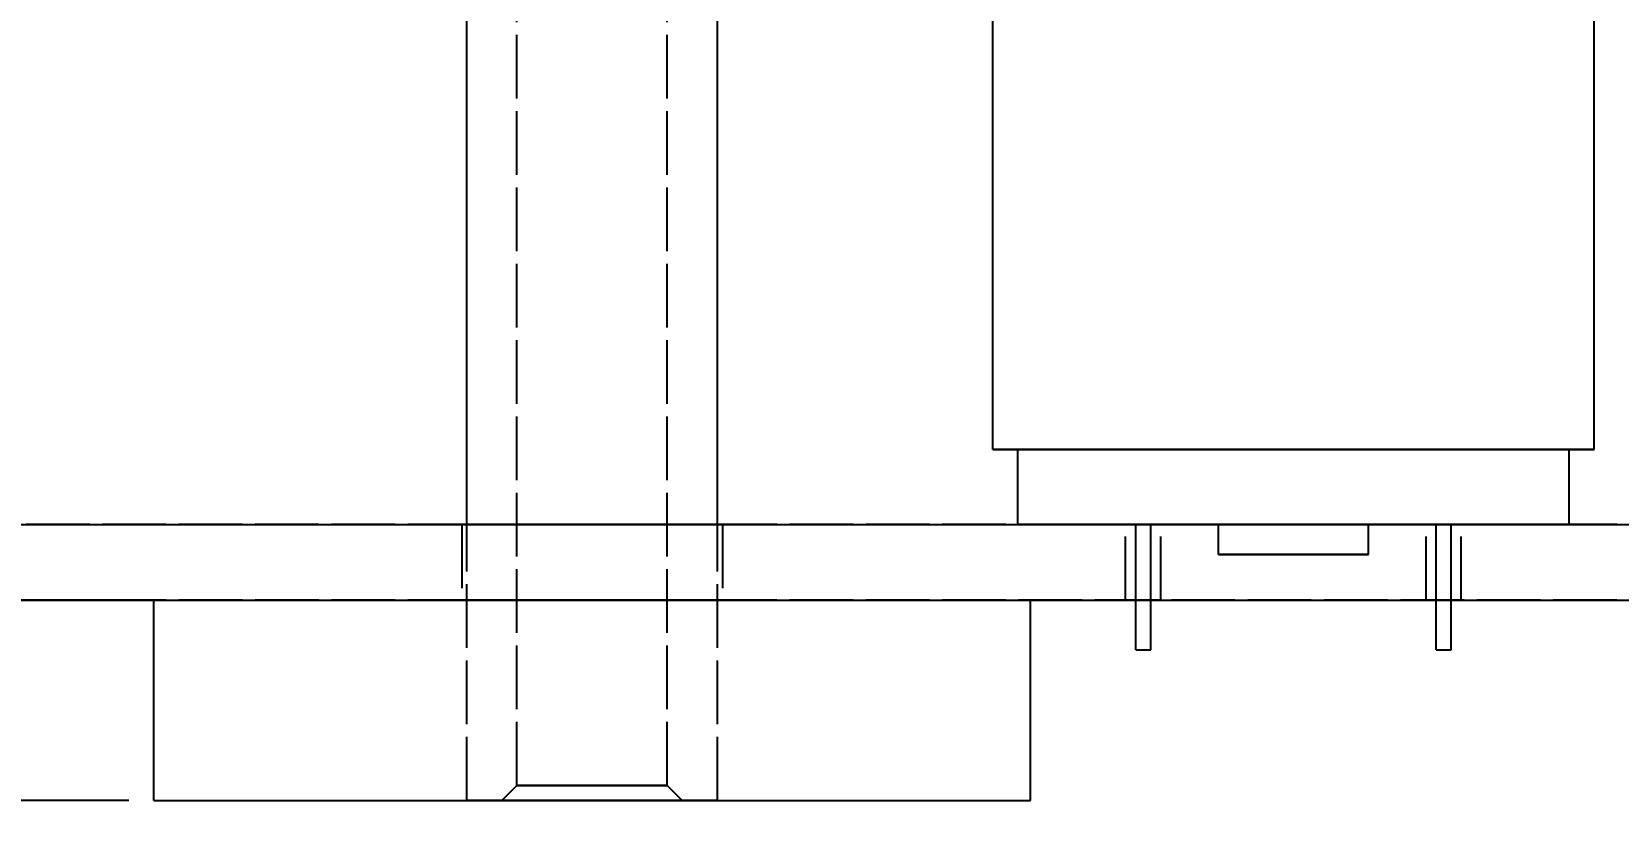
# Model space of a CAD drawing. Header units: millimetres. Extents: x -13 to 234, y -140 to 87.
# Drawn here: x 14.06 to 45.73, y 22.95 to 38.85 of the extents above; entities that cross this region are included whole.
import ezdxf

# ---------------------------------------------------------------- set-up
doc = ezdxf.new("R2010")
doc.units = ezdxf.units.MM
doc.linetypes.add('DASHED', pattern=[1.524, 1.27, -0.254])
for name, color, linetype in [('DIMS', 3, 'CONTINUOUS'), ('HIDDEN', 8, 'DASHED'), ('VISIBLE', 7, 'CONTINUOUS')]:
    doc.layers.add(name, color=color, linetype=linetype)
doc.styles.add('OpenSansCondensed-Light', font='OpenSansCondensed-Light.ttf')
doc.dimstyles.new('EZDXF', dxfattribs={"dimtxt": 0.25, "dimasz": 0.175, "dimexe": 0.375, "dimexo": 0.125, "dimgap": 0.1, "dimtad": 1, "dimlfac": 100, "dimzin": 12, "dimdsep": 46, "dimtxsty": 'OpenSansCondensed-Light', "dimblk": 'ARCHTICK', "dimcen": 2.5, "dimazin": 3, "dimtfac": 0.5, "dimtmove": 2, "dimatfit": 3})

# ---------------------------------------------------------------- blocks, each defined once
blk = doc.blocks.new('_ARCHTICK')
at = {"color": 0, "linetype": 'BYBLOCK', "const_width": 0.15}
blk.add_lwpolyline([(-0.5, -0.5), (0.5, 0.5)], dxfattribs=at)

msp = doc.modelspace()

# ---------------------------------------------------------------- linework, layer by layer
at = {"layer": 'HIDDEN'}
for points in [[(23.75, 23.8), (23.75, 80.51)], [(26.75, 23.8), (26.75, 80.51)], [(33.25, 30.51), (33.44048, 30.51), (33.63095, 30.51), (33.82143, 30.51), (34.0119, 30.51), (34.20238, 30.51), (34.39286, 30.51), (34.58333, 30.51), (34.77381, 30.51), (34.96429, 30.51), (35.15476, 30.51), (35.34524, 30.51), (35.53571, 30.51), (35.72619, 30.51), (35.91667, 30.51), (36.10714, 30.51), (36.29762, 30.51), (36.4881, 30.51), (36.67857, 30.51), (36.86905, 30.51), (37.05952, 30.51), (37.25, 30.51), (37.44048, 30.51), (37.63095, 30.51), (37.82143, 30.51), (38.0119, 30.51), (38.20238, 30.51), (38.39286, 30.51), (38.58333, 30.51), (38.77381, 30.51), (38.96429, 30.51), (39.15476, 30.51), (39.34524, 30.51), (39.53571, 30.51), (39.72619, 30.51), (39.91667, 30.51), (40.10714, 30.51), (40.29762, 30.51), (40.4881, 30.51), (40.67857, 30.51), (40.86905, 30.51), (41.05952, 30.51), (41.25, 30.51), (41.44048, 30.51), (41.63095, 30.51), (41.82143, 30.51), (42.0119, 30.51), (42.20238, 30.51), (42.39286, 30.51), (42.58333, 30.51), (42.77381, 30.51), (42.96429, 30.51), (43.15476, 30.51), (43.34524, 30.51), (43.53571, 30.51), (43.72619, 30.51), (43.91667, 30.51), (44.10714, 30.51), (44.29762, 30.51), (44.4881, 30.51), (44.67857, 30.51), (44.86905, 30.51), (45.05952, 30.51), (45.25, 30.51)], [(44.75, 30.51), (44.5754, 30.51), (44.40079, 30.51), (44.22619, 30.51), (44.05159, 30.51), (43.87698, 30.51), (43.70238, 30.51), (43.52778, 30.51), (43.35317, 30.51), (43.17857, 30.51), (43.00397, 30.51), (42.82937, 30.51), (42.65476, 30.51), (42.48016, 30.51), (42.30556, 30.51), (42.13095, 30.51), (41.95635, 30.51), (41.78175, 30.51), (41.60714, 30.51), (41.43254, 30.51), (41.25794, 30.51), (41.08333, 30.51), (40.90873, 30.51), (40.73413, 30.51), (40.55952, 30.51), (40.38492, 30.51), (40.21032, 30.51), (40.03571, 30.51), (39.86111, 30.51), (39.68651, 30.51), (39.5119, 30.51), (39.3373, 30.51), (39.1627, 30.51), (38.9881, 30.51), (38.81349, 30.51), (38.63889, 30.51), (38.46429, 30.51), (38.28968, 30.51), (38.11508, 30.51), (37.94048, 30.51), (37.76587, 30.51), (37.59127, 30.51), (37.41667, 30.51), (37.24206, 30.51), (37.06746, 30.51), (36.89286, 30.51), (36.71825, 30.51), (36.54365, 30.51), (36.36905, 30.51), (36.19444, 30.51), (36.01984, 30.51), (35.84524, 30.51), (35.67063, 30.51), (35.49603, 30.51), (35.32143, 30.51), (35.14683, 30.51), (34.97222, 30.51), (34.79762, 30.51), (34.62302, 30.51), (34.44841, 30.51), (34.27381, 30.51), (34.09921, 30.51), (33.9246, 30.51), (33.75, 30.51)], [(33.75, 30.51), (33.9246, 30.51), (34.09921, 30.51), (34.27381, 30.51), (34.44841, 30.51), (34.62302, 30.51), (34.79762, 30.51), (34.97222, 30.51), (35.14683, 30.51), (35.32143, 30.51), (35.49603, 30.51), (35.67063, 30.51), (35.84524, 30.51), (36.01984, 30.51), (36.19444, 30.51), (36.36905, 30.51), (36.54365, 30.51), (36.71825, 30.51), (36.89286, 30.51), (37.06746, 30.51), (37.24206, 30.51), (37.41667, 30.51), (37.59127, 30.51), (37.76587, 30.51), (37.94048, 30.51), (38.11508, 30.51), (38.28968, 30.51), (38.46429, 30.51), (38.63889, 30.51), (38.81349, 30.51), (38.9881, 30.51), (39.1627, 30.51), (39.3373, 30.51), (39.5119, 30.51), (39.68651, 30.51), (39.86111, 30.51), (40.03571, 30.51), (40.21032, 30.51), (40.38492, 30.51), (40.55952, 30.51), (40.73413, 30.51), (40.90873, 30.51), (41.08333, 30.51), (41.25794, 30.51), (41.43254, 30.51), (41.60714, 30.51), (41.78175, 30.51), (41.95635, 30.51), (42.13095, 30.51), (42.30556, 30.51), (42.48016, 30.51), (42.65476, 30.51), (42.82937, 30.51), (43.00397, 30.51), (43.17857, 30.51), (43.35317, 30.51), (43.52778, 30.51), (43.70238, 30.51), (43.87698, 30.51), (44.05159, 30.51), (44.22619, 30.51), (44.40079, 30.51), (44.5754, 30.51), (44.75, 30.51)], [(48.75, 29.01), (1.75, 29.01)], [(25.25, 29.01), (25.20873, 29.01), (25.16746, 29.01), (25.12619, 29.01), (25.08492, 29.01), (25.04365, 29.01), (25.00238, 29.01), (24.96111, 29.01), (24.91984, 29.01), (24.87857, 29.01), (24.8373, 29.01), (24.79603, 29.01), (24.75476, 29.01), (24.71349, 29.01), (24.67222, 29.01), (24.63095, 29.01), (24.58968, 29.01), (24.54841, 29.01), (24.50714, 29.01), (24.46587, 29.01), (24.4246, 29.01), (24.38333, 29.01), (24.34206, 29.01), (24.30079, 29.01), (24.25952, 29.01), (24.21825, 29.01), (24.17698, 29.01), (24.13571, 29.01), (24.09444, 29.01), (24.05317, 29.01), (24.0119, 29.01), (23.97063, 29.01), (23.92937, 29.01), (23.8881, 29.01), (23.84683, 29.01), (23.80556, 29.01), (23.76429, 29.01), (23.72302, 29.01), (23.68175, 29.01), (23.64048, 29.01), (23.59921, 29.01), (23.55794, 29.01), (23.51667, 29.01), (23.4754, 29.01), (23.43413, 29.01), (23.39286, 29.01), (23.35159, 29.01), (23.31032, 29.01), (23.26905, 29.01), (23.22778, 29.01), (23.18651, 29.01), (23.14524, 29.01), (23.10397, 29.01), (23.0627, 29.01), (23.02143, 29.01), (22.98016, 29.01), (22.93889, 29.01), (22.89762, 29.01), (22.85635, 29.01), (22.81508, 29.01), (22.77381, 29.01), (22.73254, 29.01), (22.69127, 29.01), (22.65, 29.01)], [(22.65, 29.01), (22.73254, 29.01), (22.81508, 29.01), (22.89762, 29.01), (22.98016, 29.01), (23.0627, 29.01), (23.14524, 29.01), (23.22778, 29.01), (23.31032, 29.01), (23.39286, 29.01), (23.4754, 29.01), (23.55794, 29.01), (23.64048, 29.01), (23.72302, 29.01), (23.80556, 29.01), (23.8881, 29.01), (23.97063, 29.01), (24.05317, 29.01), (24.13571, 29.01), (24.21825, 29.01), (24.30079, 29.01), (24.38333, 29.01), (24.46587, 29.01), (24.54841, 29.01), (24.63095, 29.01), (24.71349, 29.01), (24.79603, 29.01), (24.87857, 29.01), (24.96111, 29.01), (25.04365, 29.01), (25.12619, 29.01), (25.20873, 29.01), (25.29127, 29.01), (25.37381, 29.01), (25.45635, 29.01), (25.53889, 29.01), (25.62143, 29.01), (25.70397, 29.01), (25.78651, 29.01), (25.86905, 29.01), (25.95159, 29.01), (26.03413, 29.01), (26.11667, 29.01), (26.19921, 29.01), (26.28175, 29.01), (26.36429, 29.01), (26.44683, 29.01), (26.52937, 29.01), (26.6119, 29.01), (26.69444, 29.01), (26.77698, 29.01), (26.85952, 29.01), (26.94206, 29.01), (27.0246, 29.01), (27.10714, 29.01), (27.18968, 29.01), (27.27222, 29.01), (27.35476, 29.01), (27.4373, 29.01), (27.51984, 29.01), (27.60238, 29.01), (27.68492, 29.01), (27.76746, 29.01), (27.85, 29.01)], [(22.65, 29.01), (22.65, 27.5)], [(22.75, 23.5), (22.75, 29.01)], [(27.85, 29.01), (27.80873, 29.01), (27.76746, 29.01), (27.72619, 29.01), (27.68492, 29.01), (27.64365, 29.01), (27.60238, 29.01), (27.56111, 29.01), (27.51984, 29.01), (27.47857, 29.01), (27.4373, 29.01), (27.39603, 29.01), (27.35476, 29.01), (27.31349, 29.01), (27.27222, 29.01), (27.23095, 29.01), (27.18968, 29.01), (27.14841, 29.01), (27.10714, 29.01), (27.06587, 29.01), (27.0246, 29.01), (26.98333, 29.01), (26.94206, 29.01), (26.90079, 29.01), (26.85952, 29.01), (26.81825, 29.01), (26.77698, 29.01), (26.73571, 29.01), (26.69444, 29.01), (26.65317, 29.01), (26.6119, 29.01), (26.57063, 29.01), (26.52937, 29.01), (26.4881, 29.01), (26.44683, 29.01), (26.40556, 29.01), (26.36429, 29.01), (26.32302, 29.01), (26.28175, 29.01), (26.24048, 29.01), (26.19921, 29.01), (26.15794, 29.01), (26.11667, 29.01), (26.0754, 29.01), (26.03413, 29.01), (25.99286, 29.01), (25.95159, 29.01), (25.91032, 29.01), (25.86905, 29.01), (25.82778, 29.01), (25.78651, 29.01), (25.74524, 29.01), (25.70397, 29.01), (25.6627, 29.01), (25.62143, 29.01), (25.58016, 29.01), (25.53889, 29.01), (25.49762, 29.01), (25.45635, 29.01), (25.41508, 29.01), (25.37381, 29.01), (25.33254, 29.01), (25.29127, 29.01), (25.25, 29.01)], [(27.75, 23.5), (27.75, 29.01)], [(27.85, 29.01), (27.85, 27.5)], [(44.75, 29.01), (44.5754, 29.01), (44.40079, 29.01), (44.22619, 29.01), (44.05159, 29.01), (43.87698, 29.01), (43.70238, 29.01), (43.52778, 29.01), (43.35317, 29.01), (43.17857, 29.01), (43.00397, 29.01), (42.82937, 29.01), (42.65476, 29.01), (42.48016, 29.01), (42.30556, 29.01), (42.13095, 29.01), (41.95635, 29.01), (41.78175, 29.01), (41.60714, 29.01), (41.43254, 29.01), (41.25794, 29.01), (41.08333, 29.01), (40.90873, 29.01), (40.73413, 29.01), (40.55952, 29.01), (40.38492, 29.01), (40.21032, 29.01), (40.03571, 29.01), (39.86111, 29.01), (39.68651, 29.01), (39.5119, 29.01), (39.3373, 29.01), (39.1627, 29.01), (38.9881, 29.01), (38.81349, 29.01), (38.63889, 29.01), (38.46429, 29.01), (38.28968, 29.01), (38.11508, 29.01), (37.94048, 29.01), (37.76587, 29.01), (37.59127, 29.01), (37.41667, 29.01), (37.24206, 29.01), (37.06746, 29.01), (36.89286, 29.01), (36.71825, 29.01), (36.54365, 29.01), (36.36905, 29.01), (36.19444, 29.01), (36.01984, 29.01), (35.84524, 29.01), (35.67063, 29.01), (35.49603, 29.01), (35.32143, 29.01), (35.14683, 29.01), (34.97222, 29.01), (34.79762, 29.01), (34.62302, 29.01), (34.44841, 29.01), (34.27381, 29.01), (34.09921, 29.01), (33.9246, 29.01), (33.75, 29.01)], [(33.75, 29.01), (33.9246, 29.01), (34.09921, 29.01), (34.27381, 29.01), (34.44841, 29.01), (34.62302, 29.01), (34.79762, 29.01), (34.97222, 29.01), (35.14683, 29.01), (35.32143, 29.01), (35.49603, 29.01), (35.67063, 29.01), (35.84524, 29.01), (36.01984, 29.01), (36.19444, 29.01), (36.36905, 29.01), (36.54365, 29.01), (36.71825, 29.01), (36.89286, 29.01), (37.06746, 29.01), (37.24206, 29.01), (37.41667, 29.01), (37.59127, 29.01), (37.76587, 29.01), (37.94048, 29.01), (38.11508, 29.01), (38.28968, 29.01), (38.46429, 29.01), (38.63889, 29.01), (38.81349, 29.01), (38.9881, 29.01), (39.1627, 29.01), (39.3373, 29.01), (39.5119, 29.01), (39.68651, 29.01), (39.86111, 29.01), (40.03571, 29.01), (40.21032, 29.01), (40.38492, 29.01), (40.55952, 29.01), (40.73413, 29.01), (40.90873, 29.01), (41.08333, 29.01), (41.25794, 29.01), (41.43254, 29.01), (41.60714, 29.01), (41.78175, 29.01), (41.95635, 29.01), (42.13095, 29.01), (42.30556, 29.01), (42.48016, 29.01), (42.65476, 29.01), (42.82937, 29.01), (43.00397, 29.01), (43.17857, 29.01), (43.35317, 29.01), (43.52778, 29.01), (43.70238, 29.01), (43.87698, 29.01), (44.05159, 29.01), (44.22619, 29.01), (44.40079, 29.01), (44.5754, 29.01), (44.75, 29.01)], [(36.6, 29.01), (36.58889, 29.01), (36.57778, 29.01), (36.56667, 29.01), (36.55556, 29.01), (36.54444, 29.01), (36.53333, 29.01), (36.52222, 29.01), (36.51111, 29.01), (36.5, 29.01), (36.48889, 29.01), (36.47778, 29.01), (36.46667, 29.01), (36.45556, 29.01), (36.44444, 29.01), (36.43333, 29.01), (36.42222, 29.01), (36.41111, 29.01), (36.4, 29.01), (36.38889, 29.01), (36.37778, 29.01), (36.36667, 29.01), (36.35556, 29.01), (36.34444, 29.01), (36.33333, 29.01), (36.32222, 29.01), (36.31111, 29.01), (36.3, 29.01), (36.28889, 29.01), (36.27778, 29.01), (36.26667, 29.01), (36.25556, 29.01), (36.24444, 29.01), (36.23333, 29.01), (36.22222, 29.01), (36.21111, 29.01), (36.2, 29.01), (36.18889, 29.01), (36.17778, 29.01), (36.16667, 29.01), (36.15556, 29.01), (36.14444, 29.01), (36.13333, 29.01), (36.12222, 29.01), (36.11111, 29.01), (36.1, 29.01), (36.08889, 29.01), (36.07778, 29.01), (36.06667, 29.01), (36.05556, 29.01), (36.04444, 29.01), (36.03333, 29.01), (36.02222, 29.01), (36.01111, 29.01), (36, 29.01), (35.98889, 29.01), (35.97778, 29.01), (35.96667, 29.01), (35.95556, 29.01), (35.94444, 29.01), (35.93333, 29.01), (35.92222, 29.01), (35.91111, 29.01), (35.9, 29.01)], [(35.9, 29.01), (35.91111, 29.01), (35.92222, 29.01), (35.93333, 29.01), (35.94444, 29.01), (35.95556, 29.01), (35.96667, 29.01), (35.97778, 29.01), (35.98889, 29.01), (36, 29.01), (36.01111, 29.01), (36.02222, 29.01), (36.03333, 29.01), (36.04444, 29.01), (36.05556, 29.01), (36.06667, 29.01), (36.07778, 29.01), (36.08889, 29.01), (36.1, 29.01), (36.11111, 29.01), (36.12222, 29.01), (36.13333, 29.01), (36.14444, 29.01), (36.15556, 29.01), (36.16667, 29.01), (36.17778, 29.01), (36.18889, 29.01), (36.2, 29.01), (36.21111, 29.01), (36.22222, 29.01), (36.23333, 29.01), (36.24444, 29.01), (36.25556, 29.01), (36.26667, 29.01), (36.27778, 29.01), (36.28889, 29.01), (36.3, 29.01), (36.31111, 29.01), (36.32222, 29.01), (36.33333, 29.01), (36.34444, 29.01), (36.35556, 29.01), (36.36667, 29.01), (36.37778, 29.01), (36.38889, 29.01), (36.4, 29.01), (36.41111, 29.01), (36.42222, 29.01), (36.43333, 29.01), (36.44444, 29.01), (36.45556, 29.01), (36.46667, 29.01), (36.47778, 29.01), (36.48889, 29.01), (36.5, 29.01), (36.51111, 29.01), (36.52222, 29.01), (36.53333, 29.01), (36.54444, 29.01), (36.55556, 29.01), (36.56667, 29.01), (36.57778, 29.01), (36.58889, 29.01), (36.6, 29.01)], [(35.9, 27.5), (35.9, 29.01)], [(35.9, 27.5), (35.9, 29.01)], [(36.1, 29.01), (36.4, 29.01)], [(36.1, 29.01), (36.4, 29.01)], [(36.1, 26.51), (36.1, 29.01)], [(36.1, 27.5), (36.1, 29.01)], [(36.4, 27.5), (36.4, 29.01)], [(36.4, 26.51), (36.4, 29.01)], [(36.6, 27.5), (36.6, 29.01)], [(36.6, 27.5), (36.6, 29.01)], [(40.75, 29.01), (40.70238, 29.01), (40.65476, 29.01), (40.60714, 29.01), (40.55952, 29.01), (40.5119, 29.01), (40.46429, 29.01), (40.41667, 29.01), (40.36905, 29.01), (40.32143, 29.01), (40.27381, 29.01), (40.22619, 29.01), (40.17857, 29.01), (40.13095, 29.01), (40.08333, 29.01), (40.03571, 29.01), (39.9881, 29.01), (39.94048, 29.01), (39.89286, 29.01), (39.84524, 29.01), (39.79762, 29.01), (39.75, 29.01), (39.70238, 29.01), (39.65476, 29.01), (39.60714, 29.01), (39.55952, 29.01), (39.5119, 29.01), (39.46429, 29.01), (39.41667, 29.01), (39.36905, 29.01), (39.32143, 29.01), (39.27381, 29.01), (39.22619, 29.01), (39.17857, 29.01), (39.13095, 29.01), (39.08333, 29.01), (39.03571, 29.01), (38.9881, 29.01), (38.94048, 29.01), (38.89286, 29.01), (38.84524, 29.01), (38.79762, 29.01), (38.75, 29.01), (38.70238, 29.01), (38.65476, 29.01), (38.60714, 29.01), (38.55952, 29.01), (38.5119, 29.01), (38.46429, 29.01), (38.41667, 29.01), (38.36905, 29.01), (38.32143, 29.01), (38.27381, 29.01), (38.22619, 29.01), (38.17857, 29.01), (38.13095, 29.01), (38.08333, 29.01), (38.03571, 29.01), (37.9881, 29.01), (37.94048, 29.01), (37.89286, 29.01), (37.84524, 29.01), (37.79762, 29.01), (37.75, 29.01)], [(37.75, 29.01), (37.79762, 29.01), (37.84524, 29.01), (37.89286, 29.01), (37.94048, 29.01), (37.9881, 29.01), (38.03571, 29.01), (38.08333, 29.01), (38.13095, 29.01), (38.17857, 29.01), (38.22619, 29.01), (38.27381, 29.01), (38.32143, 29.01), (38.36905, 29.01), (38.41667, 29.01), (38.46429, 29.01), (38.5119, 29.01), (38.55952, 29.01), (38.60714, 29.01), (38.65476, 29.01), (38.70238, 29.01), (38.75, 29.01), (38.79762, 29.01), (38.84524, 29.01), (38.89286, 29.01), (38.94048, 29.01), (38.9881, 29.01), (39.03571, 29.01), (39.08333, 29.01), (39.13095, 29.01), (39.17857, 29.01), (39.22619, 29.01), (39.27381, 29.01), (39.32143, 29.01), (39.36905, 29.01), (39.41667, 29.01), (39.46429, 29.01), (39.5119, 29.01), (39.55952, 29.01), (39.60714, 29.01), (39.65476, 29.01), (39.70238, 29.01), (39.75, 29.01), (39.79762, 29.01), (39.84524, 29.01), (39.89286, 29.01), (39.94048, 29.01), (39.9881, 29.01), (40.03571, 29.01), (40.08333, 29.01), (40.13095, 29.01), (40.17857, 29.01), (40.22619, 29.01), (40.27381, 29.01), (40.32143, 29.01), (40.36905, 29.01), (40.41667, 29.01), (40.46429, 29.01), (40.5119, 29.01), (40.55952, 29.01), (40.60714, 29.01), (40.65476, 29.01), (40.70238, 29.01), (40.75, 29.01)], [(37.75, 28.41), (37.75, 29.01)], [(40.75, 28.41), (40.75, 29.01)], [(42.6, 29.01), (42.58889, 29.01), (42.57778, 29.01), (42.56667, 29.01), (42.55556, 29.01), (42.54444, 29.01), (42.53333, 29.01), (42.52222, 29.01), (42.51111, 29.01), (42.5, 29.01), (42.48889, 29.01), (42.47778, 29.01), (42.46667, 29.01), (42.45556, 29.01), (42.44444, 29.01), (42.43333, 29.01), (42.42222, 29.01), (42.41111, 29.01), (42.4, 29.01), (42.38889, 29.01), (42.37778, 29.01), (42.36667, 29.01), (42.35556, 29.01), (42.34444, 29.01), (42.33333, 29.01), (42.32222, 29.01), (42.31111, 29.01), (42.3, 29.01), (42.28889, 29.01), (42.27778, 29.01), (42.26667, 29.01), (42.25556, 29.01), (42.24444, 29.01), (42.23333, 29.01), (42.22222, 29.01), (42.21111, 29.01), (42.2, 29.01), (42.18889, 29.01), (42.17778, 29.01), (42.16667, 29.01), (42.15556, 29.01), (42.14444, 29.01), (42.13333, 29.01), (42.12222, 29.01), (42.11111, 29.01), (42.1, 29.01), (42.08889, 29.01), (42.07778, 29.01), (42.06667, 29.01), (42.05556, 29.01), (42.04444, 29.01), (42.03333, 29.01), (42.02222, 29.01), (42.01111, 29.01), (42, 29.01), (41.98889, 29.01), (41.97778, 29.01), (41.96667, 29.01), (41.95556, 29.01), (41.94444, 29.01), (41.93333, 29.01), (41.92222, 29.01), (41.91111, 29.01), (41.9, 29.01)], [(41.9, 29.01), (41.91111, 29.01), (41.92222, 29.01), (41.93333, 29.01), (41.94444, 29.01), (41.95556, 29.01), (41.96667, 29.01), (41.97778, 29.01), (41.98889, 29.01), (42, 29.01), (42.01111, 29.01), (42.02222, 29.01), (42.03333, 29.01), (42.04444, 29.01), (42.05556, 29.01), (42.06667, 29.01), (42.07778, 29.01), (42.08889, 29.01), (42.1, 29.01), (42.11111, 29.01), (42.12222, 29.01), (42.13333, 29.01), (42.14444, 29.01), (42.15556, 29.01), (42.16667, 29.01), (42.17778, 29.01), (42.18889, 29.01), (42.2, 29.01), (42.21111, 29.01), (42.22222, 29.01), (42.23333, 29.01), (42.24444, 29.01), (42.25556, 29.01), (42.26667, 29.01), (42.27778, 29.01), (42.28889, 29.01), (42.3, 29.01), (42.31111, 29.01), (42.32222, 29.01), (42.33333, 29.01), (42.34444, 29.01), (42.35556, 29.01), (42.36667, 29.01), (42.37778, 29.01), (42.38889, 29.01), (42.4, 29.01), (42.41111, 29.01), (42.42222, 29.01), (42.43333, 29.01), (42.44444, 29.01), (42.45556, 29.01), (42.46667, 29.01), (42.47778, 29.01), (42.48889, 29.01), (42.5, 29.01), (42.51111, 29.01), (42.52222, 29.01), (42.53333, 29.01), (42.54444, 29.01), (42.55556, 29.01), (42.56667, 29.01), (42.57778, 29.01), (42.58889, 29.01), (42.6, 29.01)], [(41.9, 27.5), (41.9, 29.01)], [(41.9, 27.5), (41.9, 29.01)], [(42.1, 29.01), (42.4, 29.01)], [(42.1, 29.01), (42.4, 29.01)], [(42.1, 26.51), (42.1, 29.01)], [(42.1, 27.5), (42.1, 29.01)], [(42.4, 26.51), (42.4, 29.01)], [(42.4, 27.5), (42.4, 29.01)], [(42.6, 27.5), (42.6, 29.01)], [(42.6, 27.5), (42.6, 29.01)], [(40.75, 28.41), (40.70238, 28.41), (40.65476, 28.41), (40.60714, 28.41), (40.55952, 28.41), (40.5119, 28.41), (40.46429, 28.41), (40.41667, 28.41), (40.36905, 28.41), (40.32143, 28.41), (40.27381, 28.41), (40.22619, 28.41), (40.17857, 28.41), (40.13095, 28.41), (40.08333, 28.41), (40.03571, 28.41), (39.9881, 28.41), (39.94048, 28.41), (39.89286, 28.41), (39.84524, 28.41), (39.79762, 28.41), (39.75, 28.41), (39.70238, 28.41), (39.65476, 28.41), (39.60714, 28.41), (39.55952, 28.41), (39.5119, 28.41), (39.46429, 28.41), (39.41667, 28.41), (39.36905, 28.41), (39.32143, 28.41), (39.27381, 28.41), (39.22619, 28.41), (39.17857, 28.41), (39.13095, 28.41), (39.08333, 28.41), (39.03571, 28.41), (38.9881, 28.41), (38.94048, 28.41), (38.89286, 28.41), (38.84524, 28.41), (38.79762, 28.41), (38.75, 28.41), (38.70238, 28.41), (38.65476, 28.41), (38.60714, 28.41), (38.55952, 28.41), (38.5119, 28.41), (38.46429, 28.41), (38.41667, 28.41), (38.36905, 28.41), (38.32143, 28.41), (38.27381, 28.41), (38.22619, 28.41), (38.17857, 28.41), (38.13095, 28.41), (38.08333, 28.41), (38.03571, 28.41), (37.9881, 28.41), (37.94048, 28.41), (37.89286, 28.41), (37.84524, 28.41), (37.79762, 28.41), (37.75, 28.41)], [(37.75, 28.41), (37.79762, 28.41), (37.84524, 28.41), (37.89286, 28.41), (37.94048, 28.41), (37.9881, 28.41), (38.03571, 28.41), (38.08333, 28.41), (38.13095, 28.41), (38.17857, 28.41), (38.22619, 28.41), (38.27381, 28.41), (38.32143, 28.41), (38.36905, 28.41), (38.41667, 28.41), (38.46429, 28.41), (38.5119, 28.41), (38.55952, 28.41), (38.60714, 28.41), (38.65476, 28.41), (38.70238, 28.41), (38.75, 28.41), (38.79762, 28.41), (38.84524, 28.41), (38.89286, 28.41), (38.94048, 28.41), (38.9881, 28.41), (39.03571, 28.41), (39.08333, 28.41), (39.13095, 28.41), (39.17857, 28.41), (39.22619, 28.41), (39.27381, 28.41), (39.32143, 28.41), (39.36905, 28.41), (39.41667, 28.41), (39.46429, 28.41), (39.5119, 28.41), (39.55952, 28.41), (39.60714, 28.41), (39.65476, 28.41), (39.70238, 28.41), (39.75, 28.41), (39.79762, 28.41), (39.84524, 28.41), (39.89286, 28.41), (39.94048, 28.41), (39.9881, 28.41), (40.03571, 28.41), (40.08333, 28.41), (40.13095, 28.41), (40.17857, 28.41), (40.22619, 28.41), (40.27381, 28.41), (40.32143, 28.41), (40.36905, 28.41), (40.41667, 28.41), (40.46429, 28.41), (40.5119, 28.41), (40.55952, 28.41), (40.60714, 28.41), (40.65476, 28.41), (40.70238, 28.41), (40.75, 28.41)], [(48.75, 27.5), (1.75, 27.5)], [(16.5, 23.5), (16.5, 27.5)], [(16.5, 27.5), (34, 27.5)], [(16.5, 27.5), (34, 27.5)], [(25.25, 27.5), (25.20873, 27.5), (25.16746, 27.5), (25.12619, 27.5), (25.08492, 27.5), (25.04365, 27.5), (25.00238, 27.5), (24.96111, 27.5), (24.91984, 27.5), (24.87857, 27.5), (24.8373, 27.5), (24.79603, 27.5), (24.75476, 27.5), (24.71349, 27.5), (24.67222, 27.5), (24.63095, 27.5), (24.58968, 27.5), (24.54841, 27.5), (24.50714, 27.5), (24.46587, 27.5), (24.4246, 27.5), (24.38333, 27.5), (24.34206, 27.5), (24.30079, 27.5), (24.25952, 27.5), (24.21825, 27.5), (24.17698, 27.5), (24.13571, 27.5), (24.09444, 27.5), (24.05317, 27.5), (24.0119, 27.5), (23.97063, 27.5), (23.92937, 27.5), (23.8881, 27.5), (23.84683, 27.5), (23.80556, 27.5), (23.76429, 27.5), (23.72302, 27.5), (23.68175, 27.5), (23.64048, 27.5), (23.59921, 27.5), (23.55794, 27.5), (23.51667, 27.5), (23.4754, 27.5), (23.43413, 27.5), (23.39286, 27.5), (23.35159, 27.5), (23.31032, 27.5), (23.26905, 27.5), (23.22778, 27.5), (23.18651, 27.5), (23.14524, 27.5), (23.10397, 27.5), (23.0627, 27.5), (23.02143, 27.5), (22.98016, 27.5), (22.93889, 27.5), (22.89762, 27.5), (22.85635, 27.5), (22.81508, 27.5), (22.77381, 27.5), (22.73254, 27.5), (22.69127, 27.5), (22.65, 27.5)], [(22.65, 27.5), (22.73254, 27.5), (22.81508, 27.5), (22.89762, 27.5), (22.98016, 27.5), (23.0627, 27.5), (23.14524, 27.5), (23.22778, 27.5), (23.31032, 27.5), (23.39286, 27.5), (23.4754, 27.5), (23.55794, 27.5), (23.64048, 27.5), (23.72302, 27.5), (23.80556, 27.5), (23.8881, 27.5), (23.97063, 27.5), (24.05317, 27.5), (24.13571, 27.5), (24.21825, 27.5), (24.30079, 27.5), (24.38333, 27.5), (24.46587, 27.5), (24.54841, 27.5), (24.63095, 27.5), (24.71349, 27.5), (24.79603, 27.5), (24.87857, 27.5), (24.96111, 27.5), (25.04365, 27.5), (25.12619, 27.5), (25.20873, 27.5), (25.29127, 27.5), (25.37381, 27.5), (25.45635, 27.5), (25.53889, 27.5), (25.62143, 27.5), (25.70397, 27.5), (25.78651, 27.5), (25.86905, 27.5), (25.95159, 27.5), (26.03413, 27.5), (26.11667, 27.5), (26.19921, 27.5), (26.28175, 27.5), (26.36429, 27.5), (26.44683, 27.5), (26.52937, 27.5), (26.6119, 27.5), (26.69444, 27.5), (26.77698, 27.5), (26.85952, 27.5), (26.94206, 27.5), (27.0246, 27.5), (27.10714, 27.5), (27.18968, 27.5), (27.27222, 27.5), (27.35476, 27.5), (27.4373, 27.5), (27.51984, 27.5), (27.60238, 27.5), (27.68492, 27.5), (27.76746, 27.5), (27.85, 27.5)], [(27.75, 27.5), (27.67063, 27.5), (27.59127, 27.5), (27.5119, 27.5), (27.43254, 27.5), (27.35317, 27.5), (27.27381, 27.5), (27.19444, 27.5), (27.11508, 27.5), (27.03571, 27.5), (26.95635, 27.5), (26.87698, 27.5), (26.79762, 27.5), (26.71825, 27.5), (26.63889, 27.5), (26.55952, 27.5), (26.48016, 27.5), (26.40079, 27.5), (26.32143, 27.5), (26.24206, 27.5), (26.1627, 27.5), (26.08333, 27.5), (26.00397, 27.5), (25.9246, 27.5), (25.84524, 27.5), (25.76587, 27.5), (25.68651, 27.5), (25.60714, 27.5), (25.52778, 27.5), (25.44841, 27.5), (25.36905, 27.5), (25.28968, 27.5), (25.21032, 27.5), (25.13095, 27.5), (25.05159, 27.5), (24.97222, 27.5), (24.89286, 27.5), (24.81349, 27.5), (24.73413, 27.5), (24.65476, 27.5), (24.5754, 27.5), (24.49603, 27.5), (24.41667, 27.5), (24.3373, 27.5), (24.25794, 27.5), (24.17857, 27.5), (24.09921, 27.5), (24.01984, 27.5), (23.94048, 27.5), (23.86111, 27.5), (23.78175, 27.5), (23.70238, 27.5), (23.62302, 27.5), (23.54365, 27.5), (23.46429, 27.5), (23.38492, 27.5), (23.30556, 27.5), (23.22619, 27.5), (23.14683, 27.5), (23.06746, 27.5), (22.9881, 27.5), (22.90873, 27.5), (22.82937, 27.5), (22.75, 27.5)], [(22.75, 27.5), (22.82937, 27.5), (22.90873, 27.5), (22.9881, 27.5), (23.06746, 27.5), (23.14683, 27.5), (23.22619, 27.5), (23.30556, 27.5), (23.38492, 27.5), (23.46429, 27.5), (23.54365, 27.5), (23.62302, 27.5), (23.70238, 27.5), (23.78175, 27.5), (23.86111, 27.5), (23.94048, 27.5), (24.01984, 27.5), (24.09921, 27.5), (24.17857, 27.5), (24.25794, 27.5), (24.3373, 27.5), (24.41667, 27.5), (24.49603, 27.5), (24.5754, 27.5), (24.65476, 27.5), (24.73413, 27.5), (24.81349, 27.5), (24.89286, 27.5), (24.97222, 27.5), (25.05159, 27.5), (25.13095, 27.5), (25.21032, 27.5), (25.28968, 27.5), (25.36905, 27.5), (25.44841, 27.5), (25.52778, 27.5), (25.60714, 27.5), (25.68651, 27.5), (25.76587, 27.5), (25.84524, 27.5), (25.9246, 27.5), (26.00397, 27.5), (26.08333, 27.5), (26.1627, 27.5), (26.24206, 27.5), (26.32143, 27.5), (26.40079, 27.5), (26.48016, 27.5), (26.55952, 27.5), (26.63889, 27.5), (26.71825, 27.5), (26.79762, 27.5), (26.87698, 27.5), (26.95635, 27.5), (27.03571, 27.5), (27.11508, 27.5), (27.19444, 27.5), (27.27381, 27.5), (27.35317, 27.5), (27.43254, 27.5), (27.5119, 27.5), (27.59127, 27.5), (27.67063, 27.5), (27.75, 27.5)], [(22.75, 23.5), (22.75, 27.5)], [(27.85, 27.5), (27.80873, 27.5), (27.76746, 27.5), (27.72619, 27.5), (27.68492, 27.5), (27.64365, 27.5), (27.60238, 27.5), (27.56111, 27.5), (27.51984, 27.5), (27.47857, 27.5), (27.4373, 27.5), (27.39603, 27.5), (27.35476, 27.5), (27.31349, 27.5), (27.27222, 27.5), (27.23095, 27.5), (27.18968, 27.5), (27.14841, 27.5), (27.10714, 27.5), (27.06587, 27.5), (27.0246, 27.5), (26.98333, 27.5), (26.94206, 27.5), (26.90079, 27.5), (26.85952, 27.5), (26.81825, 27.5), (26.77698, 27.5), (26.73571, 27.5), (26.69444, 27.5), (26.65317, 27.5), (26.6119, 27.5), (26.57063, 27.5), (26.52937, 27.5), (26.4881, 27.5), (26.44683, 27.5), (26.40556, 27.5), (26.36429, 27.5), (26.32302, 27.5), (26.28175, 27.5), (26.24048, 27.5), (26.19921, 27.5), (26.15794, 27.5), (26.11667, 27.5), (26.0754, 27.5), (26.03413, 27.5), (25.99286, 27.5), (25.95159, 27.5), (25.91032, 27.5), (25.86905, 27.5), (25.82778, 27.5), (25.78651, 27.5), (25.74524, 27.5), (25.70397, 27.5), (25.6627, 27.5), (25.62143, 27.5), (25.58016, 27.5), (25.53889, 27.5), (25.49762, 27.5), (25.45635, 27.5), (25.41508, 27.5), (25.37381, 27.5), (25.33254, 27.5), (25.29127, 27.5), (25.25, 27.5)], [(27.75, 23.5), (27.75, 27.5)], [(34, 23.5), (34, 27.5)], [(36.6, 27.5), (36.58889, 27.5), (36.57778, 27.5), (36.56667, 27.5), (36.55556, 27.5), (36.54444, 27.5), (36.53333, 27.5), (36.52222, 27.5), (36.51111, 27.5), (36.5, 27.5), (36.48889, 27.5), (36.47778, 27.5), (36.46667, 27.5), (36.45556, 27.5), (36.44444, 27.5), (36.43333, 27.5), (36.42222, 27.5), (36.41111, 27.5), (36.4, 27.5), (36.38889, 27.5), (36.37778, 27.5), (36.36667, 27.5), (36.35556, 27.5), (36.34444, 27.5), (36.33333, 27.5), (36.32222, 27.5), (36.31111, 27.5), (36.3, 27.5), (36.28889, 27.5), (36.27778, 27.5), (36.26667, 27.5), (36.25556, 27.5), (36.24444, 27.5), (36.23333, 27.5), (36.22222, 27.5), (36.21111, 27.5), (36.2, 27.5), (36.18889, 27.5), (36.17778, 27.5), (36.16667, 27.5), (36.15556, 27.5), (36.14444, 27.5), (36.13333, 27.5), (36.12222, 27.5), (36.11111, 27.5), (36.1, 27.5), (36.08889, 27.5), (36.07778, 27.5), (36.06667, 27.5), (36.05556, 27.5), (36.04444, 27.5), (36.03333, 27.5), (36.02222, 27.5), (36.01111, 27.5), (36, 27.5), (35.98889, 27.5), (35.97778, 27.5), (35.96667, 27.5), (35.95556, 27.5), (35.94444, 27.5), (35.93333, 27.5), (35.92222, 27.5), (35.91111, 27.5), (35.9, 27.5)], [(35.9, 27.5), (35.91111, 27.5), (35.92222, 27.5), (35.93333, 27.5), (35.94444, 27.5), (35.95556, 27.5), (35.96667, 27.5), (35.97778, 27.5), (35.98889, 27.5), (36, 27.5), (36.01111, 27.5), (36.02222, 27.5), (36.03333, 27.5), (36.04444, 27.5), (36.05556, 27.5), (36.06667, 27.5), (36.07778, 27.5), (36.08889, 27.5), (36.1, 27.5), (36.11111, 27.5), (36.12222, 27.5), (36.13333, 27.5), (36.14444, 27.5), (36.15556, 27.5), (36.16667, 27.5), (36.17778, 27.5), (36.18889, 27.5), (36.2, 27.5), (36.21111, 27.5), (36.22222, 27.5), (36.23333, 27.5), (36.24444, 27.5), (36.25556, 27.5), (36.26667, 27.5), (36.27778, 27.5), (36.28889, 27.5), (36.3, 27.5), (36.31111, 27.5), (36.32222, 27.5), (36.33333, 27.5), (36.34444, 27.5), (36.35556, 27.5), (36.36667, 27.5), (36.37778, 27.5), (36.38889, 27.5), (36.4, 27.5), (36.41111, 27.5), (36.42222, 27.5), (36.43333, 27.5), (36.44444, 27.5), (36.45556, 27.5), (36.46667, 27.5), (36.47778, 27.5), (36.48889, 27.5), (36.5, 27.5), (36.51111, 27.5), (36.52222, 27.5), (36.53333, 27.5), (36.54444, 27.5), (36.55556, 27.5), (36.56667, 27.5), (36.57778, 27.5), (36.58889, 27.5), (36.6, 27.5)], [(42.6, 27.5), (42.58889, 27.5), (42.57778, 27.5), (42.56667, 27.5), (42.55556, 27.5), (42.54444, 27.5), (42.53333, 27.5), (42.52222, 27.5), (42.51111, 27.5), (42.5, 27.5), (42.48889, 27.5), (42.47778, 27.5), (42.46667, 27.5), (42.45556, 27.5), (42.44444, 27.5), (42.43333, 27.5), (42.42222, 27.5), (42.41111, 27.5), (42.4, 27.5), (42.38889, 27.5), (42.37778, 27.5), (42.36667, 27.5), (42.35556, 27.5), (42.34444, 27.5), (42.33333, 27.5), (42.32222, 27.5), (42.31111, 27.5), (42.3, 27.5), (42.28889, 27.5), (42.27778, 27.5), (42.26667, 27.5), (42.25556, 27.5), (42.24444, 27.5), (42.23333, 27.5), (42.22222, 27.5), (42.21111, 27.5), (42.2, 27.5), (42.18889, 27.5), (42.17778, 27.5), (42.16667, 27.5), (42.15556, 27.5), (42.14444, 27.5), (42.13333, 27.5), (42.12222, 27.5), (42.11111, 27.5), (42.1, 27.5), (42.08889, 27.5), (42.07778, 27.5), (42.06667, 27.5), (42.05556, 27.5), (42.04444, 27.5), (42.03333, 27.5), (42.02222, 27.5), (42.01111, 27.5), (42, 27.5), (41.98889, 27.5), (41.97778, 27.5), (41.96667, 27.5), (41.95556, 27.5), (41.94444, 27.5), (41.93333, 27.5), (41.92222, 27.5), (41.91111, 27.5), (41.9, 27.5)], [(41.9, 27.5), (41.91111, 27.5), (41.92222, 27.5), (41.93333, 27.5), (41.94444, 27.5), (41.95556, 27.5), (41.96667, 27.5), (41.97778, 27.5), (41.98889, 27.5), (42, 27.5), (42.01111, 27.5), (42.02222, 27.5), (42.03333, 27.5), (42.04444, 27.5), (42.05556, 27.5), (42.06667, 27.5), (42.07778, 27.5), (42.08889, 27.5), (42.1, 27.5), (42.11111, 27.5), (42.12222, 27.5), (42.13333, 27.5), (42.14444, 27.5), (42.15556, 27.5), (42.16667, 27.5), (42.17778, 27.5), (42.18889, 27.5), (42.2, 27.5), (42.21111, 27.5), (42.22222, 27.5), (42.23333, 27.5), (42.24444, 27.5), (42.25556, 27.5), (42.26667, 27.5), (42.27778, 27.5), (42.28889, 27.5), (42.3, 27.5), (42.31111, 27.5), (42.32222, 27.5), (42.33333, 27.5), (42.34444, 27.5), (42.35556, 27.5), (42.36667, 27.5), (42.37778, 27.5), (42.38889, 27.5), (42.4, 27.5), (42.41111, 27.5), (42.42222, 27.5), (42.43333, 27.5), (42.44444, 27.5), (42.45556, 27.5), (42.46667, 27.5), (42.47778, 27.5), (42.48889, 27.5), (42.5, 27.5), (42.51111, 27.5), (42.52222, 27.5), (42.53333, 27.5), (42.54444, 27.5), (42.55556, 27.5), (42.56667, 27.5), (42.57778, 27.5), (42.58889, 27.5), (42.6, 27.5)], [(36.1, 26.51), (36.4, 26.51)], [(42.1, 26.51), (42.4, 26.51)], [(23.75, 23.8), (23.45, 23.5)], [(26.75, 23.8), (26.70238, 23.8), (26.65476, 23.8), (26.60714, 23.8), (26.55952, 23.8), (26.5119, 23.8), (26.46429, 23.8), (26.41667, 23.8), (26.36905, 23.8), (26.32143, 23.8), (26.27381, 23.8), (26.22619, 23.8), (26.17857, 23.8), (26.13095, 23.8), (26.08333, 23.8), (26.03571, 23.8), (25.9881, 23.8), (25.94048, 23.8), (25.89286, 23.8), (25.84524, 23.8), (25.79762, 23.8), (25.75, 23.8), (25.70238, 23.8), (25.65476, 23.8), (25.60714, 23.8), (25.55952, 23.8), (25.5119, 23.8), (25.46429, 23.8), (25.41667, 23.8), (25.36905, 23.8), (25.32143, 23.8), (25.27381, 23.8), (25.22619, 23.8), (25.17857, 23.8), (25.13095, 23.8), (25.08333, 23.8), (25.03571, 23.8), (24.9881, 23.8), (24.94048, 23.8), (24.89286, 23.8), (24.84524, 23.8), (24.79762, 23.8), (24.75, 23.8), (24.70238, 23.8), (24.65476, 23.8), (24.60714, 23.8), (24.55952, 23.8), (24.5119, 23.8), (24.46429, 23.8), (24.41667, 23.8), (24.36905, 23.8), (24.32143, 23.8), (24.27381, 23.8), (24.22619, 23.8), (24.17857, 23.8), (24.13095, 23.8), (24.08333, 23.8), (24.03571, 23.8), (23.9881, 23.8), (23.94048, 23.8), (23.89286, 23.8), (23.84524, 23.8), (23.79762, 23.8), (23.75, 23.8)], [(23.75, 23.8), (23.79762, 23.8), (23.84524, 23.8), (23.89286, 23.8), (23.94048, 23.8), (23.9881, 23.8), (24.03571, 23.8), (24.08333, 23.8), (24.13095, 23.8), (24.17857, 23.8), (24.22619, 23.8), (24.27381, 23.8), (24.32143, 23.8), (24.36905, 23.8), (24.41667, 23.8), (24.46429, 23.8), (24.5119, 23.8), (24.55952, 23.8), (24.60714, 23.8), (24.65476, 23.8), (24.70238, 23.8), (24.75, 23.8), (24.79762, 23.8), (24.84524, 23.8), (24.89286, 23.8), (24.94048, 23.8), (24.9881, 23.8), (25.03571, 23.8), (25.08333, 23.8), (25.13095, 23.8), (25.17857, 23.8), (25.22619, 23.8), (25.27381, 23.8), (25.32143, 23.8), (25.36905, 23.8), (25.41667, 23.8), (25.46429, 23.8), (25.5119, 23.8), (25.55952, 23.8), (25.60714, 23.8), (25.65476, 23.8), (25.70238, 23.8), (25.75, 23.8), (25.79762, 23.8), (25.84524, 23.8), (25.89286, 23.8), (25.94048, 23.8), (25.9881, 23.8), (26.03571, 23.8), (26.08333, 23.8), (26.13095, 23.8), (26.17857, 23.8), (26.22619, 23.8), (26.27381, 23.8), (26.32143, 23.8), (26.36905, 23.8), (26.41667, 23.8), (26.46429, 23.8), (26.5119, 23.8), (26.55952, 23.8), (26.60714, 23.8), (26.65476, 23.8), (26.70238, 23.8), (26.75, 23.8)], [(27.05, 23.5), (26.75, 23.8)], [(16.5, 23.5), (34, 23.5)], [(27.75, 23.5), (27.67063, 23.5), (27.59127, 23.5), (27.5119, 23.5), (27.43254, 23.5), (27.35317, 23.5), (27.27381, 23.5), (27.19444, 23.5), (27.11508, 23.5), (27.03571, 23.5), (26.95635, 23.5), (26.87698, 23.5), (26.79762, 23.5), (26.71825, 23.5), (26.63889, 23.5), (26.55952, 23.5), (26.48016, 23.5), (26.40079, 23.5), (26.32143, 23.5), (26.24206, 23.5), (26.1627, 23.5), (26.08333, 23.5), (26.00397, 23.5), (25.9246, 23.5), (25.84524, 23.5), (25.76587, 23.5), (25.68651, 23.5), (25.60714, 23.5), (25.52778, 23.5), (25.44841, 23.5), (25.36905, 23.5), (25.28968, 23.5), (25.21032, 23.5), (25.13095, 23.5), (25.05159, 23.5), (24.97222, 23.5), (24.89286, 23.5), (24.81349, 23.5), (24.73413, 23.5), (24.65476, 23.5), (24.5754, 23.5), (24.49603, 23.5), (24.41667, 23.5), (24.3373, 23.5), (24.25794, 23.5), (24.17857, 23.5), (24.09921, 23.5), (24.01984, 23.5), (23.94048, 23.5), (23.86111, 23.5), (23.78175, 23.5), (23.70238, 23.5), (23.62302, 23.5), (23.54365, 23.5), (23.46429, 23.5), (23.38492, 23.5), (23.30556, 23.5), (23.22619, 23.5), (23.14683, 23.5), (23.06746, 23.5), (22.9881, 23.5), (22.90873, 23.5), (22.82937, 23.5), (22.75, 23.5)], [(22.75, 23.5), (22.82937, 23.5), (22.90873, 23.5), (22.9881, 23.5), (23.06746, 23.5), (23.14683, 23.5), (23.22619, 23.5), (23.30556, 23.5), (23.38492, 23.5), (23.46429, 23.5), (23.54365, 23.5), (23.62302, 23.5), (23.70238, 23.5), (23.78175, 23.5), (23.86111, 23.5), (23.94048, 23.5), (24.01984, 23.5), (24.09921, 23.5), (24.17857, 23.5), (24.25794, 23.5), (24.3373, 23.5), (24.41667, 23.5), (24.49603, 23.5), (24.5754, 23.5), (24.65476, 23.5), (24.73413, 23.5), (24.81349, 23.5), (24.89286, 23.5), (24.97222, 23.5), (25.05159, 23.5), (25.13095, 23.5), (25.21032, 23.5), (25.28968, 23.5), (25.36905, 23.5), (25.44841, 23.5), (25.52778, 23.5), (25.60714, 23.5), (25.68651, 23.5), (25.76587, 23.5), (25.84524, 23.5), (25.9246, 23.5), (26.00397, 23.5), (26.08333, 23.5), (26.1627, 23.5), (26.24206, 23.5), (26.32143, 23.5), (26.40079, 23.5), (26.48016, 23.5), (26.55952, 23.5), (26.63889, 23.5), (26.71825, 23.5), (26.79762, 23.5), (26.87698, 23.5), (26.95635, 23.5), (27.03571, 23.5), (27.11508, 23.5), (27.19444, 23.5), (27.27381, 23.5), (27.35317, 23.5), (27.43254, 23.5), (27.5119, 23.5), (27.59127, 23.5), (27.67063, 23.5), (27.75, 23.5)], [(27.75, 23.5), (27.67063, 23.5), (27.59127, 23.5), (27.5119, 23.5), (27.43254, 23.5), (27.35317, 23.5), (27.27381, 23.5), (27.19444, 23.5), (27.11508, 23.5), (27.03571, 23.5), (26.95635, 23.5), (26.87698, 23.5), (26.79762, 23.5), (26.71825, 23.5), (26.63889, 23.5), (26.55952, 23.5), (26.48016, 23.5), (26.40079, 23.5), (26.32143, 23.5), (26.24206, 23.5), (26.1627, 23.5), (26.08333, 23.5), (26.00397, 23.5), (25.9246, 23.5), (25.84524, 23.5), (25.76587, 23.5), (25.68651, 23.5), (25.60714, 23.5), (25.52778, 23.5), (25.44841, 23.5), (25.36905, 23.5), (25.28968, 23.5), (25.21032, 23.5), (25.13095, 23.5), (25.05159, 23.5), (24.97222, 23.5), (24.89286, 23.5), (24.81349, 23.5), (24.73413, 23.5), (24.65476, 23.5), (24.5754, 23.5), (24.49603, 23.5), (24.41667, 23.5), (24.3373, 23.5), (24.25794, 23.5), (24.17857, 23.5), (24.09921, 23.5), (24.01984, 23.5), (23.94048, 23.5), (23.86111, 23.5), (23.78175, 23.5), (23.70238, 23.5), (23.62302, 23.5), (23.54365, 23.5), (23.46429, 23.5), (23.38492, 23.5), (23.30556, 23.5), (23.22619, 23.5), (23.14683, 23.5), (23.06746, 23.5), (22.9881, 23.5), (22.90873, 23.5), (22.82937, 23.5), (22.75, 23.5)], [(22.75, 23.5), (22.82937, 23.5), (22.90873, 23.5), (22.9881, 23.5), (23.06746, 23.5), (23.14683, 23.5), (23.22619, 23.5), (23.30556, 23.5), (23.38492, 23.5), (23.46429, 23.5), (23.54365, 23.5), (23.62302, 23.5), (23.70238, 23.5), (23.78175, 23.5), (23.86111, 23.5), (23.94048, 23.5), (24.01984, 23.5), (24.09921, 23.5), (24.17857, 23.5), (24.25794, 23.5), (24.3373, 23.5), (24.41667, 23.5), (24.49603, 23.5), (24.5754, 23.5), (24.65476, 23.5), (24.73413, 23.5), (24.81349, 23.5), (24.89286, 23.5), (24.97222, 23.5), (25.05159, 23.5), (25.13095, 23.5), (25.21032, 23.5), (25.28968, 23.5), (25.36905, 23.5), (25.44841, 23.5), (25.52778, 23.5), (25.60714, 23.5), (25.68651, 23.5), (25.76587, 23.5), (25.84524, 23.5), (25.9246, 23.5), (26.00397, 23.5), (26.08333, 23.5), (26.1627, 23.5), (26.24206, 23.5), (26.32143, 23.5), (26.40079, 23.5), (26.48016, 23.5), (26.55952, 23.5), (26.63889, 23.5), (26.71825, 23.5), (26.79762, 23.5), (26.87698, 23.5), (26.95635, 23.5), (27.03571, 23.5), (27.11508, 23.5), (27.19444, 23.5), (27.27381, 23.5), (27.35317, 23.5), (27.43254, 23.5), (27.5119, 23.5), (27.59127, 23.5), (27.67063, 23.5), (27.75, 23.5)], [(27.05, 23.5), (26.99286, 23.5), (26.93571, 23.5), (26.87857, 23.5), (26.82143, 23.5), (26.76429, 23.5), (26.70714, 23.5), (26.65, 23.5), (26.59286, 23.5), (26.53571, 23.5), (26.47857, 23.5), (26.42143, 23.5), (26.36429, 23.5), (26.30714, 23.5), (26.25, 23.5), (26.19286, 23.5), (26.13571, 23.5), (26.07857, 23.5), (26.02143, 23.5), (25.96429, 23.5), (25.90714, 23.5), (25.85, 23.5), (25.79286, 23.5), (25.73571, 23.5), (25.67857, 23.5), (25.62143, 23.5), (25.56429, 23.5), (25.50714, 23.5), (25.45, 23.5), (25.39286, 23.5), (25.33571, 23.5), (25.27857, 23.5), (25.22143, 23.5), (25.16429, 23.5), (25.10714, 23.5), (25.05, 23.5), (24.99286, 23.5), (24.93571, 23.5), (24.87857, 23.5), (24.82143, 23.5), (24.76429, 23.5), (24.70714, 23.5), (24.65, 23.5), (24.59286, 23.5), (24.53571, 23.5), (24.47857, 23.5), (24.42143, 23.5), (24.36429, 23.5), (24.30714, 23.5), (24.25, 23.5), (24.19286, 23.5), (24.13571, 23.5), (24.07857, 23.5), (24.02143, 23.5), (23.96429, 23.5), (23.90714, 23.5), (23.85, 23.5), (23.79286, 23.5), (23.73571, 23.5), (23.67857, 23.5), (23.62143, 23.5), (23.56429, 23.5), (23.50714, 23.5), (23.45, 23.5)], [(23.45, 23.5), (23.50714, 23.5), (23.56429, 23.5), (23.62143, 23.5), (23.67857, 23.5), (23.73571, 23.5), (23.79286, 23.5), (23.85, 23.5), (23.90714, 23.5), (23.96429, 23.5), (24.02143, 23.5), (24.07857, 23.5), (24.13571, 23.5), (24.19286, 23.5), (24.25, 23.5), (24.30714, 23.5), (24.36429, 23.5), (24.42143, 23.5), (24.47857, 23.5), (24.53571, 23.5), (24.59286, 23.5), (24.65, 23.5), (24.70714, 23.5), (24.76429, 23.5), (24.82143, 23.5), (24.87857, 23.5), (24.93571, 23.5), (24.99286, 23.5), (25.05, 23.5), (25.10714, 23.5), (25.16429, 23.5), (25.22143, 23.5), (25.27857, 23.5), (25.33571, 23.5), (25.39286, 23.5), (25.45, 23.5), (25.50714, 23.5), (25.56429, 23.5), (25.62143, 23.5), (25.67857, 23.5), (25.73571, 23.5), (25.79286, 23.5), (25.85, 23.5), (25.90714, 23.5), (25.96429, 23.5), (26.02143, 23.5), (26.07857, 23.5), (26.13571, 23.5), (26.19286, 23.5), (26.25, 23.5), (26.30714, 23.5), (26.36429, 23.5), (26.42143, 23.5), (26.47857, 23.5), (26.53571, 23.5), (26.59286, 23.5), (26.65, 23.5), (26.70714, 23.5), (26.76429, 23.5), (26.82143, 23.5), (26.87857, 23.5), (26.93571, 23.5), (26.99286, 23.5), (27.05, 23.5)]]:
    msp.add_lwpolyline(points, dxfattribs=at)
at = {"layer": 'VISIBLE'}
for points in [[(22.75, 29.01), (22.75, 67.51)], [(27.75, 29.01), (27.75, 67.51)], [(33.25, 30.51), (33.25, 48.81)], [(45.25, 30.51), (45.25, 48.81)], [(45.25, 30.51), (45.05952, 30.51), (44.86905, 30.51), (44.67857, 30.51), (44.4881, 30.51), (44.29762, 30.51), (44.10714, 30.51), (43.91667, 30.51), (43.72619, 30.51), (43.53571, 30.51), (43.34524, 30.51), (43.15476, 30.51), (42.96429, 30.51), (42.77381, 30.51), (42.58333, 30.51), (42.39286, 30.51), (42.20238, 30.51), (42.0119, 30.51), (41.82143, 30.51), (41.63095, 30.51), (41.44048, 30.51), (41.25, 30.51), (41.05952, 30.51), (40.86905, 30.51), (40.67857, 30.51), (40.4881, 30.51), (40.29762, 30.51), (40.10714, 30.51), (39.91667, 30.51), (39.72619, 30.51), (39.53571, 30.51), (39.34524, 30.51), (39.15476, 30.51), (38.96429, 30.51), (38.77381, 30.51), (38.58333, 30.51), (38.39286, 30.51), (38.20238, 30.51), (38.0119, 30.51), (37.82143, 30.51), (37.63095, 30.51), (37.44048, 30.51), (37.25, 30.51), (37.05952, 30.51), (36.86905, 30.51), (36.67857, 30.51), (36.4881, 30.51), (36.29762, 30.51), (36.10714, 30.51), (35.91667, 30.51), (35.72619, 30.51), (35.53571, 30.51), (35.34524, 30.51), (35.15476, 30.51), (34.96429, 30.51), (34.77381, 30.51), (34.58333, 30.51), (34.39286, 30.51), (34.20238, 30.51), (34.0119, 30.51), (33.82143, 30.51), (33.63095, 30.51), (33.44048, 30.51), (33.25, 30.51)], [(33.75, 29.01), (33.75, 30.51)], [(44.75, 29.01), (44.75, 30.51)], [(1.75, 29.01), (48.75, 29.01)], [(1.75, 27.5), (48.75, 27.5)], [(16.5, 23.5), (16.5, 27.5)], [(34, 23.5), (34, 27.5)], [(36.1, 26.51), (36.1, 27.5)], [(36.4, 26.51), (36.4, 27.5)], [(42.1, 26.51), (42.1, 27.5)], [(42.4, 26.51), (42.4, 27.5)], [(36.1, 26.51), (36.4, 26.51)], [(42.1, 26.51), (42.4, 26.51)], [(16.5, 23.5), (34, 23.5)]]:
    msp.add_lwpolyline(points, dxfattribs=at)

# ---------------------------------------------------------------- dimensions: what is measured, and where the dimension line sits
at = {"layer": 'DIMS'}
for base, p1, p2 in [((-11.25, 29.01), (14.09, 29.01), (14.09, 86.01)), ((-3.25, 23.5), (16.5, 23.5), (16.5, 27.5))]:
    msp.add_linear_dim(base=base, p1=p1, p2=p2, angle=90, dimstyle='EZDXF', override={"dimtxt": 1.6, "dimasz": 1, "dimexe": 0.6, "dimexo": 0.5, "dimdec": 2}, dxfattribs=at).render()

doc.saveas('drawing.dxf')
